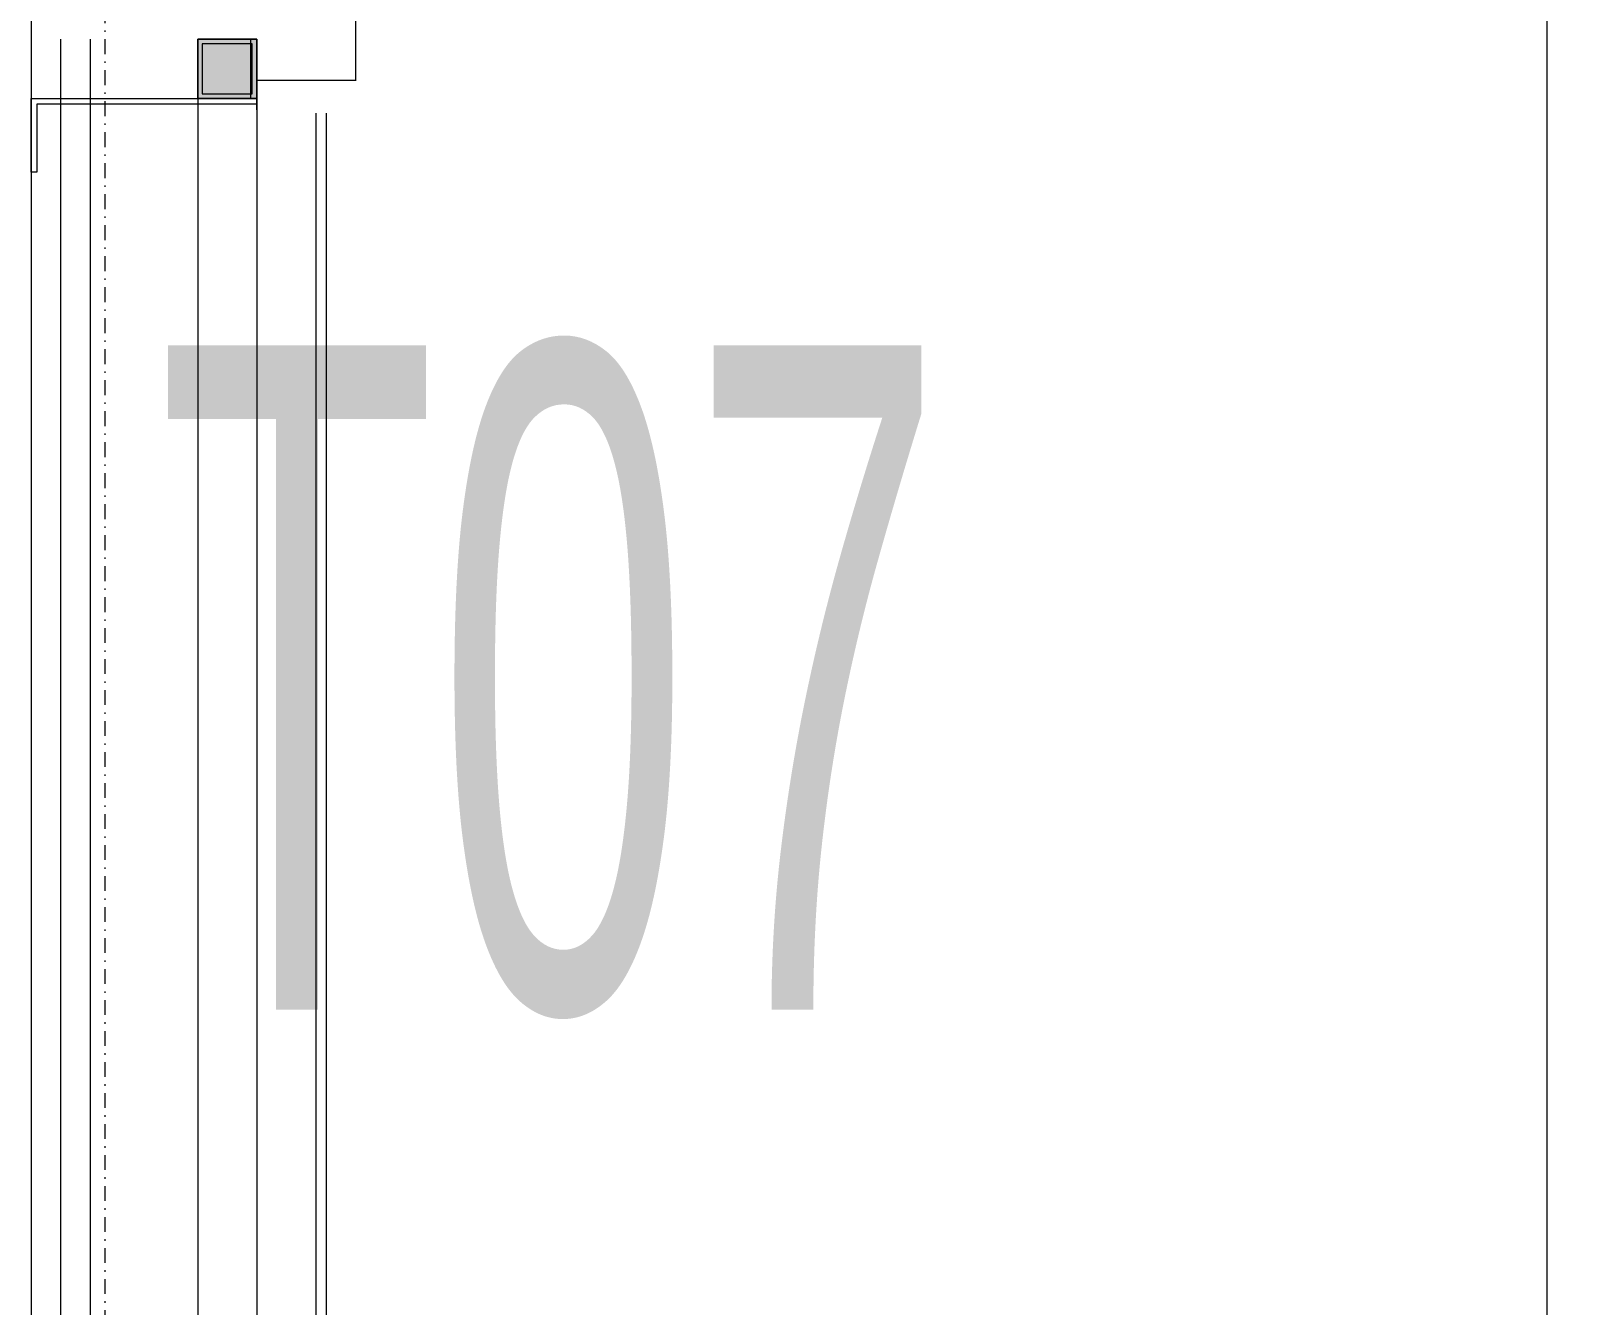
# Model space of a CAD drawing. Extents: x -9058 to 11890, y 0 to 8245.
# Drawn here: x 9855.1 to 9960.1, y 3074.1 to 3160.4 of the extents above; entities that cross this region are included whole.
import ezdxf
from ezdxf.enums import TextEntityAlignment as Align

# ---------------------------------------------------------------- set-up
doc = ezdxf.new("R2010")
doc.units = 0
doc.header["$MEASUREMENT"] = 0
doc.linetypes.add('DASHDOT', pattern=[1, 0.5, -0.25, 0, -0.25])
doc.layers.get('0').update_dxf_attribs({"color": 9, "lineweight": 9})
for name, color, linetype, lineweight in [('06D', 9, 'Continuous', 9), ('10', 9, 'Continuous', 9), ('21_mahal200', 9, 'Continuous', 9), ('21_mahal200 @ 20', 9, 'Continuous', 9), ('24', 9, 'DASHDOT', 9), ('33', 9, 'BATTING', 9)]:
    doc.layers.add(name, color=color, linetype=linetype, lineweight=lineweight)
doc.styles.add('Arial', font='arial.ttf', dxfattribs={"height": 2.5})
doc.styles.add('MuuM_TEXT-STANDART', font='ARIALN.TTF')
doc.linetypes.add('BATTING', pattern='A,0.0001,-0.1,[134,ltypeshp.shx,S=0.1,R=0,X=-0.1,Y=0],-0.2,[134,ltypeshp.shx,S=0.1,R=180,X=0.1,Y=0],-0.1', length=0.4001)

# ---------------------------------------------------------------- blocks, each defined once
blk = doc.blocks.new('P-DOG-PORSCHE')
at = {"layer": '10', "const_width": 0.1}
blk.add_lwpolyline([(4.78, 17.3), (2.78, 17.3), (2.78, 24), (-2.22, 24), (-2.22, 2), (-4.57, 2)], dxfattribs=at)
blk = doc.blocks.new('p-s-profil')
at = {"layer": '10'}
blk.add_lwpolyline([(9, 15.3), (4.6, 15.3), (4.6, 0.4), (0, 0.4), (0, 0), (5, 0), (5, 14.9), (9, 14.9), (9, 15.3)], dxfattribs=at)
blk.add_lwpolyline([(9, 15.3), (4.6, 15.3), (4.6, 0.4), (0, 0.4), (0, 0), (5, 0), (5, 14.9), (9, 14.9), (9, 15.3)], dxfattribs=at)
blk = doc.blocks.new('p-kutu_profil_40x40')
h = blk.add_hatch(color=256)
h.dxf.hatch_style = 1
h.paths.add_polyline_path([(0, 0), (4, 0), (4, 4), (0, 4)])
h = blk.add_hatch(color=255)
h.dxf.hatch_style = 1
h.paths.add_polyline_path([(0, 0), (4, 0), (4, 4), (0, 4)])
blk.add_lwpolyline([(0, 0), (4, 0), (4, 4), (0, 4)], close=True)
at = {"layer": '10'}
for points in [[(0, 4), (4, 4), (4, 0), (0, 0)], [(0, 4), (4, 4), (4, 0), (0, 0)], [(0, 0), (4, 0), (4, 4), (0, 4)], [(0.3, 3.7), (3.7, 3.7), (3.7, 0.3), (0.3, 0.3)], [(0.3, 3.7), (3.7, 3.7), (3.7, 0.3), (0.3, 0.3)]]:
    blk.add_lwpolyline(points, close=True, dxfattribs=at)
blk = doc.blocks.new('0a_roomno2')
blk.add_lwpolyline([(24, -5), (24, -16)])
at = {"style": 'Arial'}
blk.add_attdef('ODANO', (0, 1.505), '', height=3, dxfattribs=at)
blk.add_attdef('MEKANADI', text='', height=3, dxfattribs=at).set_placement((0.525, -4.75), align=Align.BOTTOM_LEFT)
at = {"style": 'MuuM_TEXT-STANDART', "width": 0.6}
for tag, p in [('YER01', (15, -7)), ('TAVAN01', (20.625, -7)), ('DUVAR01', (26.25, -7)), ('YER02', (15, -10.375)), ('TAVAN02', (20.625, -10.375)), ('DUVAR02', (26.25, -10.375)), ('YER03', (15, -13.75)), ('TAVAN03', (20.625, -13.75)), ('DUVAR03', (26.25, -13.75))]:
    blk.add_attdef(tag, text='', height=2.25, dxfattribs=at).set_placement(p, align=Align.MIDDLE_CENTER)
at = {"style": 'MuuM_TEXT-STANDART'}
blk.add_attdef('M2', text='', height=2.25, dxfattribs=at).set_placement((1.3231, -7.8046), align=Align.MIDDLE_LEFT)
at = {"style": 'MuuM_TEXT-STANDART', "width": 0.6}
blk.add_attdef('TEMIZTAVANYUKSEKLIGI', text='', height=2.25, dxfattribs=at).set_placement((2.7, -13.1619), align=Align.MIDDLE_LEFT)
blk = doc.blocks.new('*U1892')
at = {"layer": '21_mahal200 @ 20'}
ref = blk.add_blockref('0a_roomno2', (9477.8, 3319.13), dxfattribs=dict(at, xscale=20, yscale=20, zscale=20))
ref.add_attrib('TAVAN02', 'T07', dxfattribs={"layer": '0', "height": 45, "style": 'MuuM_TEXT-STANDART', "width": 0.6}).set_placement((9890.3, 3116.63), align=Align.MIDDLE_CENTER)

msp = doc.modelspace()

# ---------------------------------------------------------------- linework, layer by layer
at = {"layer": '06D'}
for points in [[(9855.06, 3164.09), (9855.06, 2916.08)], [(9859.06, 3159.87), (9859.06, 2915.87)], [(9866.36, 3159.87), (9866.36, 2915.87)], [(9870.36, 3159.87), (9870.36, 2915.87)]]:
    msp.add_lwpolyline(points, dxfattribs=at)
at = {"layer": '10'}
for points in [[(9874.36, 3154.87), (9874.36, 2920.87)], [(9875.06, 3154.87), (9875.06, 2920.87)]]:
    msp.add_lwpolyline(points, dxfattribs=at)
at = {"layer": '24', "ltscale": 2}
msp.add_lwpolyline([(9960.06, 4008.37), (9960.06, 3968.37), (9860.06, 3968.37), (9860.06, 2535.87)], dxfattribs=at)
at = {"layer": '33', "ltscale": 0.2, "flags": 128}
msp.add_lwpolyline([(9857.06, 3159.87), (9857.06, 2915.87)], dxfattribs=at)

# ---------------------------------------------------------------- block references
at = {"rotation": 270}
msp.add_blockref('P-DOG-PORSCHE', (9853.06, 3159.87), dxfattribs=at)
at = {"extrusion": (0, 0, -1), "zscale": -1, "rotation": 90}
for name, p in [('p-s-profil', (-9855.06, 3150.87)), ('p-kutu_profil_40x40', (-9866.36, 3155.87))]:
    msp.add_blockref(name, p, dxfattribs=at)
at = {"layer": '21_mahal200', "color": 6, "linetype": 'DASHDOT'}
msp.add_blockref('*U1892', (0, 0), dxfattribs=at)

doc.saveas('drawing.dxf')
